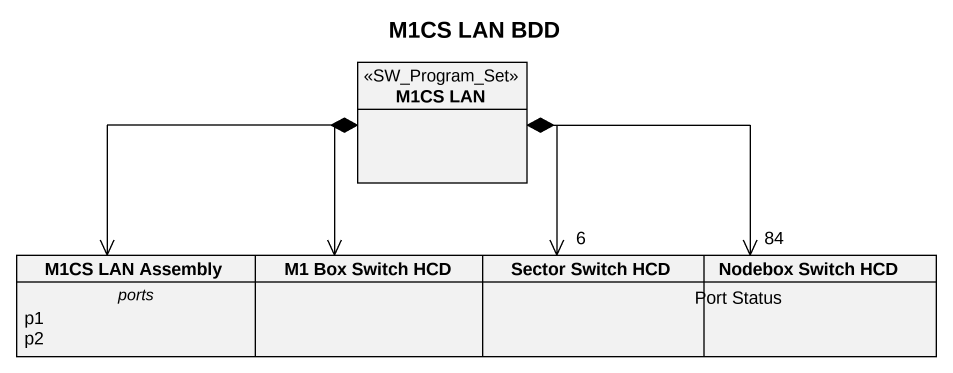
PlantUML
@startuml
title M1CS LAN BDD
hide circle
hide empty members
class "M1CS LAN" as M1CS_LAN <<SW_Program_Set>>
class "M1CS LAN Assembly" as M1CS_LAN_Assembly {
  -- ports --
  p1
  p2
}
class "M1 Box Switch HCD" as M1_Box_Switch_HCD
class "Sector Switch HCD" as Sector_Switch_HCD
class "Nodebox Switch HCD" as Nodebox_Switch_HCD {
  Port Status
}
M1CS_LAN *-left-> M1CS_LAN_Assembly
M1CS_LAN *--> M1_Box_Switch_HCD
M1CS_LAN *--> "6" Sector_Switch_HCD
M1CS_LAN *-right-> "84" Nodebox_Switch_HCD
@enduml
